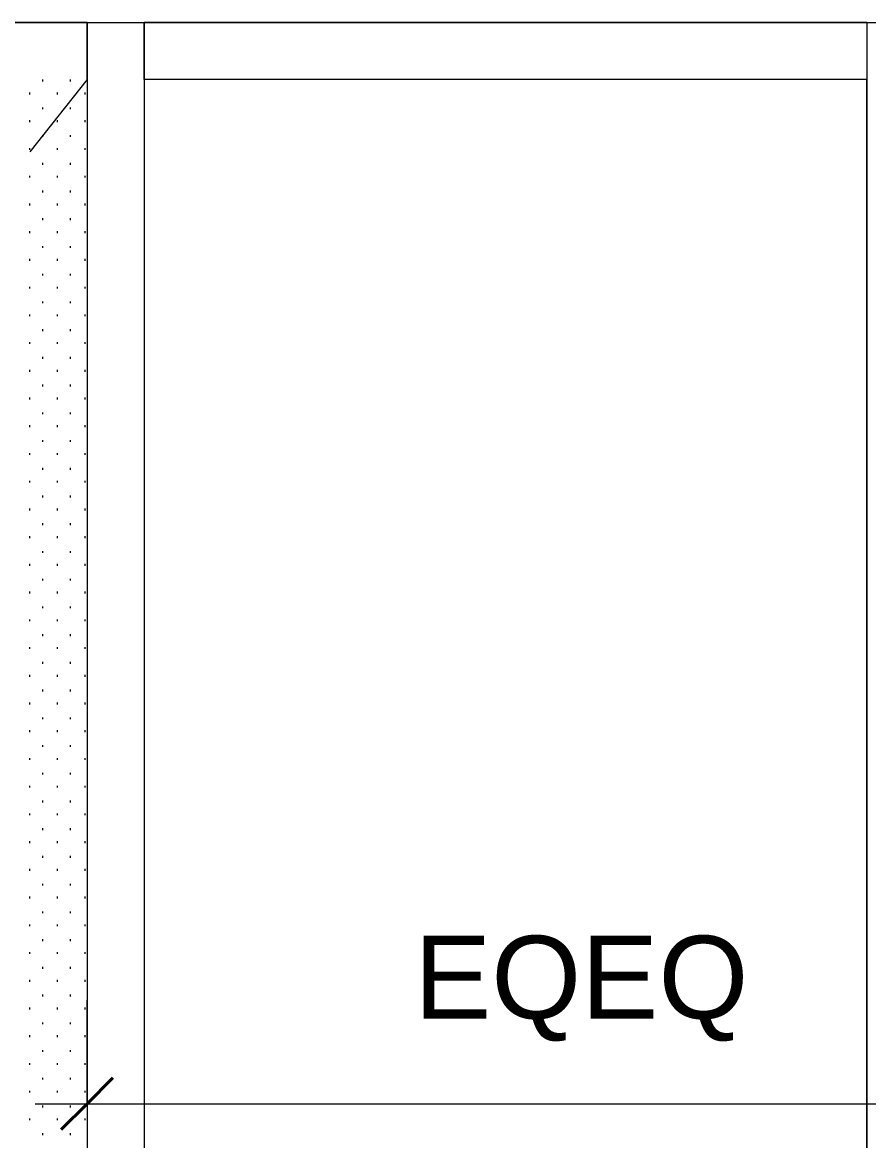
# Model space of a CAD drawing. Header units: inches. Extents: x -6061 to 13621, y -296 to 7483.
# Drawn here: x 12146.12 to 12182.8, y 397.51 to 445.96 of the extents above; entities that cross this region are included whole.
import ezdxf

# ---------------------------------------------------------------- set-up
doc = ezdxf.new("R2010")
doc.units = ezdxf.units.IN
doc.header["$MEASUREMENT"] = 0
doc.layers.get('0').update_dxf_attribs({"linetype": 'CONTINUOUS'})
doc.styles.add('Arial$001H0', font='arial.ttf')

msp = doc.modelspace()

# ---------------------------------------------------------------- linework, layer by layer
at = {"color": 7, "linetype": 'Continuous', "lineweight": 18, "true_color": 0x000007}
msp.add_line((12042.558, 445.96207), (12219.07746, 445.96207), dxfattribs=at)
at = {"color": 7, "linetype": 'Continuous', "lineweight": 9, "true_color": 0x000007}
for p, q in [((12148.91818, 445.96207), (12112.87746, 445.96207)), ((12148.91818, 445.96207), (12148.91818, 443.47926)), ((12148.91818, 443.47926), (12148.91818, 445.96207)), ((12148.91818, 445.96207), (12151.40099, 445.96207)), ((12148.91818, 445.96207), (12148.91818, 349.93356)), ((12151.40099, 443.47926), (12151.40099, 445.96207)), ((12182.71637, 445.96207), (12151.40099, 445.96207)), ((12151.40099, 445.96207), (12151.40099, 349.93356)), ((12182.71637, 445.96207), (12185.19918, 445.96207)), ((12182.71637, 445.96207), (12182.71637, 349.93356)), ((12182.71637, 445.96207), (12182.71637, 443.47926)), ((12148.91818, 443.47926), (12146.43538, 440.35573)), ((12148.91818, 443.47926), (12148.91818, 349.93356)), ((12182.71637, 443.47926), (12151.40099, 443.47926)), ((12151.40099, 443.47926), (12151.40099, 352.49646)), ((12182.71637, 443.47926), (12151.40099, 443.47926)), ((12182.71637, 352.49646), (12182.71637, 443.47926)), ((12148.91818, 399.10913), (12148.91818, 403.5942)), ((12146.67565, 399.10913), (12183.99782, 399.10913)), ((12148.91818, 399.10913), (12148.91818, 397.74759))]:
    msp.add_line(p, q, dxfattribs=at)
at = {"color": 7, "linetype": 'Continuous', "lineweight": 9, "true_color": 0xffffff}
for p, q in [((12146.99601, 443.39917), (12146.99601, 443.47926)), ((12148.19737, 443.39917), (12148.19737, 443.47926)), ((12146.43538, 442.83854), (12146.43538, 442.91863)), ((12147.63673, 442.83854), (12147.63673, 442.91863)), ((12148.83809, 442.83854), (12148.83809, 442.91863)), ((12146.99601, 442.19781), (12146.99601, 442.27791)), ((12148.19737, 442.19781), (12148.19737, 442.27791)), ((12146.43538, 441.63718), (12146.43538, 441.71727)), ((12147.63673, 441.63718), (12147.63673, 441.71727)), ((12148.83809, 441.63718), (12148.83809, 441.71727)), ((12146.99601, 440.99646), (12146.99601, 441.07655)), ((12148.19737, 440.99646), (12148.19737, 441.07655)), ((12146.43538, 440.43582), (12146.43538, 440.51591)), ((12147.63673, 440.43582), (12147.63673, 440.51591)), ((12148.83809, 440.43582), (12148.83809, 440.51591)), ((12146.99601, 439.7951), (12146.99601, 439.87519)), ((12148.19737, 439.7951), (12148.19737, 439.87519)), ((12146.43538, 439.23447), (12146.43538, 439.31456)), ((12147.63673, 439.23447), (12147.63673, 439.31456)), ((12148.83809, 439.23447), (12148.83809, 439.31456)), ((12146.99601, 438.59374), (12146.99601, 438.67383)), ((12148.19737, 438.59374), (12148.19737, 438.67383)), ((12146.43538, 438.03311), (12146.43538, 438.1132)), ((12147.63673, 438.03311), (12147.63673, 438.1132)), ((12148.83809, 438.03311), (12148.83809, 438.1132)), ((12146.99601, 437.39239), (12146.99601, 437.47248)), ((12148.19737, 437.39239), (12148.19737, 437.47248)), ((12146.43538, 436.83175), (12146.43538, 436.91184)), ((12147.63673, 436.83175), (12147.63673, 436.91184)), ((12148.83809, 436.83175), (12148.83809, 436.91184)), ((12146.99601, 436.19103), (12146.99601, 436.27112)), ((12148.19737, 436.19103), (12148.19737, 436.27112)), ((12146.43538, 435.63039), (12146.43538, 435.71048)), ((12147.63673, 435.63039), (12147.63673, 435.71048)), ((12148.83809, 435.63039), (12148.83809, 435.71048)), ((12146.99601, 434.98967), (12146.99601, 435.06976)), ((12148.19737, 434.98967), (12148.19737, 435.06976)), ((12146.43538, 434.42904), (12146.43538, 434.50913)), ((12147.63673, 434.42904), (12147.63673, 434.50913)), ((12148.83809, 434.42904), (12148.83809, 434.50913)), ((12146.99601, 433.78831), (12146.99601, 433.8684)), ((12148.19737, 433.78831), (12148.19737, 433.8684)), ((12146.43538, 433.22768), (12146.43538, 433.30777)), ((12147.63673, 433.22768), (12147.63673, 433.30777)), ((12148.83809, 433.22768), (12148.83809, 433.30777)), ((12146.99601, 432.58696), (12146.99601, 432.66705)), ((12148.19737, 432.58696), (12148.19737, 432.66705)), ((12146.43538, 432.02632), (12146.43538, 432.10641)), ((12147.63673, 432.02632), (12147.63673, 432.10641)), ((12148.83809, 432.02632), (12148.83809, 432.10641)), ((12146.99601, 431.3856), (12146.99601, 431.46569)), ((12148.19737, 431.3856), (12148.19737, 431.46569)), ((12146.43538, 430.82496), (12146.43538, 430.90505)), ((12147.63673, 430.82496), (12147.63673, 430.90505)), ((12148.83809, 430.82496), (12148.83809, 430.90505)), ((12146.99601, 430.18424), (12146.99601, 430.26433)), ((12148.19737, 430.18424), (12148.19737, 430.26433)), ((12146.43538, 429.62361), (12146.43538, 429.7037)), ((12147.63673, 429.62361), (12147.63673, 429.7037)), ((12148.83809, 429.62361), (12148.83809, 429.7037)), ((12146.99601, 428.98288), (12146.99601, 429.06297)), ((12148.19737, 428.98288), (12148.19737, 429.06297)), ((12146.43538, 428.42225), (12146.43538, 428.50234)), ((12147.63673, 428.42225), (12147.63673, 428.50234)), ((12148.83809, 428.42225), (12148.83809, 428.50234)), ((12146.99601, 427.78153), (12146.99601, 427.86162)), ((12148.19737, 427.78153), (12148.19737, 427.86162)), ((12146.43538, 427.22089), (12146.43538, 427.30098)), ((12147.63673, 427.22089), (12147.63673, 427.30098)), ((12148.83809, 427.22089), (12148.83809, 427.30098)), ((12146.99601, 426.58017), (12146.99601, 426.66026)), ((12148.19737, 426.58017), (12148.19737, 426.66026)), ((12146.43538, 426.01953), (12146.43538, 426.09962)), ((12147.63673, 426.01953), (12147.63673, 426.09962)), ((12148.83809, 426.01953), (12148.83809, 426.09962)), ((12146.99601, 425.37881), (12146.99601, 425.4589)), ((12148.19737, 425.37881), (12148.19737, 425.4589)), ((12146.43538, 424.81818), (12146.43538, 424.89827)), ((12147.63673, 424.81818), (12147.63673, 424.89827)), ((12148.83809, 424.81818), (12148.83809, 424.89827)), ((12146.99601, 424.17745), (12146.99601, 424.25754)), ((12148.19737, 424.17745), (12148.19737, 424.25754)), ((12146.43538, 423.61682), (12146.43538, 423.69691)), ((12147.63673, 423.61682), (12147.63673, 423.69691)), ((12148.83809, 423.61682), (12148.83809, 423.69691)), ((12146.99601, 422.9761), (12146.99601, 423.05619)), ((12148.19737, 422.9761), (12148.19737, 423.05619)), ((12146.43538, 422.41546), (12146.43538, 422.49555)), ((12147.63673, 422.41546), (12147.63673, 422.49555)), ((12148.83809, 422.41546), (12148.83809, 422.49555)), ((12146.99601, 421.77474), (12146.99601, 421.85483)), ((12148.19737, 421.77474), (12148.19737, 421.85483)), ((12146.43538, 421.2141), (12146.43538, 421.2942)), ((12147.63673, 421.2141), (12147.63673, 421.2942)), ((12148.83809, 421.2141), (12148.83809, 421.2942)), ((12146.99601, 420.57338), (12146.99601, 420.65347)), ((12148.19737, 420.57338), (12148.19737, 420.65347)), ((12146.43538, 420.01275), (12146.43538, 420.09284)), ((12147.63673, 420.01275), (12147.63673, 420.09284)), ((12148.83809, 420.01275), (12148.83809, 420.09284)), ((12146.99601, 419.37202), (12146.99601, 419.45211)), ((12148.19737, 419.37202), (12148.19737, 419.45211)), ((12146.43538, 418.81139), (12146.43538, 418.89148)), ((12147.63673, 418.81139), (12147.63673, 418.89148)), ((12148.83809, 418.81139), (12148.83809, 418.89148)), ((12146.99601, 418.17067), (12146.99601, 418.25076)), ((12148.19737, 418.17067), (12148.19737, 418.25076)), ((12146.43538, 417.61003), (12146.43538, 417.69012)), ((12147.63673, 417.61003), (12147.63673, 417.69012)), ((12148.83809, 417.61003), (12148.83809, 417.69012)), ((12146.99601, 416.96931), (12146.99601, 417.0494)), ((12148.19737, 416.96931), (12148.19737, 417.0494)), ((12146.43538, 416.40867), (12146.43538, 416.48877)), ((12147.63673, 416.40867), (12147.63673, 416.48877)), ((12148.83809, 416.40867), (12148.83809, 416.48877)), ((12146.99601, 415.76795), (12146.99601, 415.84804)), ((12148.19737, 415.76795), (12148.19737, 415.84804)), ((12146.43538, 415.20732), (12146.43538, 415.28741)), ((12147.63673, 415.20732), (12147.63673, 415.28741)), ((12148.83809, 415.20732), (12148.83809, 415.28741)), ((12146.99601, 414.56659), (12146.99601, 414.64668)), ((12148.19737, 414.56659), (12148.19737, 414.64668)), ((12146.43538, 414.00596), (12146.43538, 414.08605)), ((12147.63673, 414.00596), (12147.63673, 414.08605)), ((12148.83809, 414.00596), (12148.83809, 414.08605)), ((12146.99601, 413.36524), (12146.99601, 413.44533)), ((12148.19737, 413.36524), (12148.19737, 413.44533)), ((12146.43538, 412.8046), (12146.43538, 412.88469)), ((12147.63673, 412.8046), (12147.63673, 412.88469)), ((12148.83809, 412.8046), (12148.83809, 412.88469)), ((12146.99601, 412.16388), (12146.99601, 412.24397)), ((12148.19737, 412.16388), (12148.19737, 412.24397)), ((12146.43538, 411.60324), (12146.43538, 411.68334)), ((12147.63673, 411.60324), (12147.63673, 411.68334)), ((12148.83809, 411.60324), (12148.83809, 411.68334)), ((12146.99601, 410.96252), (12146.99601, 411.04261)), ((12148.19737, 410.96252), (12148.19737, 411.04261)), ((12146.43538, 410.40189), (12146.43538, 410.48198)), ((12147.63673, 410.40189), (12147.63673, 410.48198)), ((12148.83809, 410.40189), (12148.83809, 410.48198)), ((12146.99601, 409.76116), (12146.99601, 409.84125)), ((12148.19737, 409.76116), (12148.19737, 409.84125)), ((12146.43538, 409.20053), (12146.43538, 409.28062)), ((12147.63673, 409.20053), (12147.63673, 409.28062)), ((12148.83809, 409.20053), (12148.83809, 409.28062)), ((12146.99601, 408.55981), (12146.99601, 408.6399)), ((12148.19737, 408.55981), (12148.19737, 408.6399)), ((12146.43538, 407.99917), (12146.43538, 408.07926)), ((12147.63673, 407.99917), (12147.63673, 408.07926)), ((12148.83809, 407.99917), (12148.83809, 408.07926)), ((12146.99601, 407.35845), (12146.99601, 407.43854)), ((12148.19737, 407.35845), (12148.19737, 407.43854)), ((12146.43538, 406.79781), (12146.43538, 406.87791)), ((12147.63673, 406.79781), (12147.63673, 406.87791)), ((12148.83809, 406.79781), (12148.83809, 406.87791)), ((12146.99601, 406.15709), (12146.99601, 406.23718)), ((12148.19737, 406.15709), (12148.19737, 406.23718)), ((12146.43538, 405.59646), (12146.43538, 405.67655)), ((12147.63673, 405.59646), (12147.63673, 405.67655)), ((12148.83809, 405.59646), (12148.83809, 405.67655)), ((12146.99601, 404.95573), (12146.99601, 405.03582)), ((12148.19737, 404.95573), (12148.19737, 405.03582)), ((12146.43538, 404.3951), (12146.43538, 404.47519)), ((12147.63673, 404.3951), (12147.63673, 404.47519)), ((12148.83809, 404.3951), (12148.83809, 404.47519)), ((12146.99601, 403.75438), (12146.99601, 403.83447)), ((12148.19737, 403.75438), (12148.19737, 403.83447)), ((12146.43538, 403.19374), (12146.43538, 403.27383)), ((12147.63673, 403.19374), (12147.63673, 403.27383)), ((12148.83809, 403.19374), (12148.83809, 403.27383)), ((12146.99601, 402.55302), (12146.99601, 402.63311)), ((12148.19737, 402.55302), (12148.19737, 402.63311)), ((12146.43538, 401.99239), (12146.43538, 402.07248)), ((12147.63673, 401.99239), (12147.63673, 402.07248)), ((12148.83809, 401.99239), (12148.83809, 402.07248)), ((12146.99601, 401.35166), (12146.99601, 401.43175)), ((12148.19737, 401.35166), (12148.19737, 401.43175)), ((12146.43538, 400.79103), (12146.43538, 400.87112)), ((12147.63673, 400.79103), (12147.63673, 400.87112)), ((12148.83809, 400.79103), (12148.83809, 400.87112)), ((12146.99601, 400.1503), (12146.99601, 400.23039)), ((12148.19737, 400.1503), (12148.19737, 400.23039)), ((12146.43538, 399.58967), (12146.43538, 399.66976)), ((12147.63673, 399.58967), (12147.63673, 399.66976)), ((12148.83809, 399.58967), (12148.83809, 399.66976)), ((12146.99601, 398.94895), (12146.99601, 399.02904)), ((12148.19737, 398.94895), (12148.19737, 399.02904)), ((12146.43538, 398.38831), (12146.43538, 398.4684)), ((12147.63673, 398.38831), (12147.63673, 398.4684)), ((12148.83809, 398.38831), (12148.83809, 398.4684)), ((12146.99601, 397.74759), (12146.99601, 397.82768)), ((12148.19737, 397.74759), (12148.19737, 397.82768))]:
    msp.add_line(p, q, dxfattribs=at)
at = {"color": 7, "linetype": 'Continuous', "lineweight": 40, "true_color": 0x000007}
for q in [(12150.03945, 400.23039), (12147.79691, 397.98786)]:
    msp.add_line((12148.91818, 399.10913), q, dxfattribs=at)

# ---------------------------------------------------------------- texts
at = {"color": 7, "true_color": 0x000007, "style": 'Arial$001H0'}
msp.add_text('EQEQ', height=3.590405, dxfattribs=at).set_placement((12163.09409, 402.79305))

doc.saveas('drawing.dxf')
